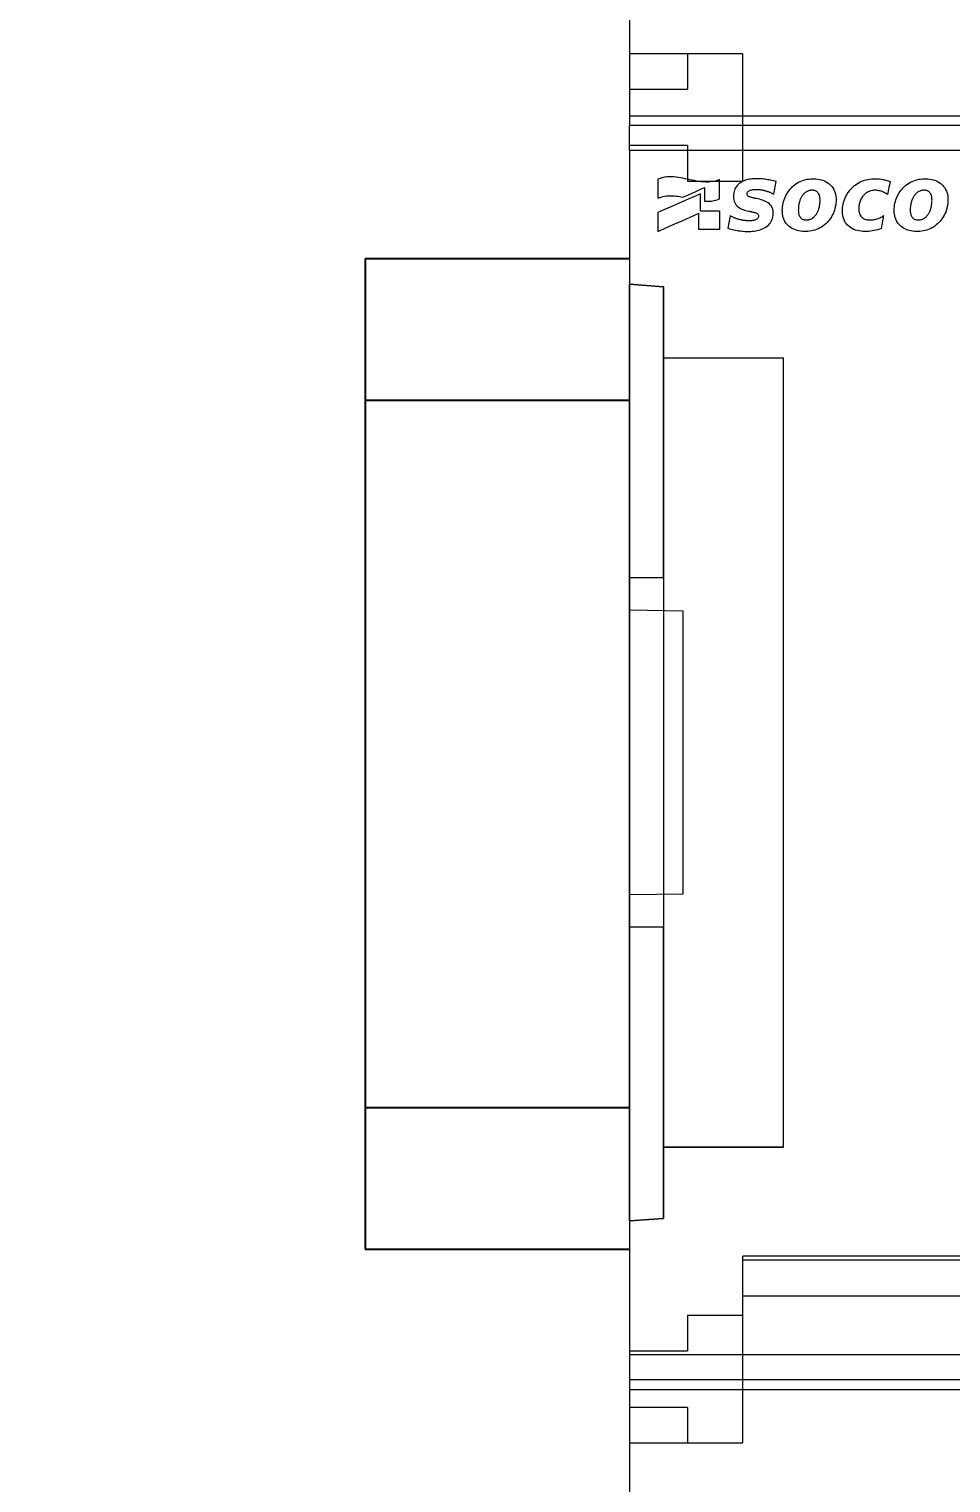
# Model space of a CAD drawing. Header units: millimetres. Extents: x 37984 to 70752, y 14140 to 37584.
# Drawn here: x 39291.3 to 39323.9, y 35683.6 to 35735 of the extents above; entities that cross this region are included whole.
import ezdxf

# ---------------------------------------------------------------- set-up
doc = ezdxf.new("R2010")
doc.units = ezdxf.units.MM
doc.set_wipeout_variables(frame=1)
doc.layers.add('! NO PLOT !', color=7, linetype='Continuous', true_color=0xff75dd, plot=False)
doc.layers.add('000-PI-Oprema', color=30, linetype='Continuous', lineweight=5)
doc.layers.add('004-PI-DIN Šina', color=3, linetype='Continuous')
doc.styles.get("Standard").update_dxf_attribs({"font": 'arial.ttf'})
doc.dimstyles.new('ISO-25', dxfattribs={"dimtxt": 4, "dimasz": 3, "dimexe": 1.25, "dimexo": 0.625, "dimtad": 1, "dimtxsty": 'Standard', "dimcen": 3, "dimadec": 0, "dimazin": 0, "dimtfac": 1, "dimtmove": 0, "dimatfit": 3, "dimfxl": 1, "dimarcsym": 0})

# ---------------------------------------------------------------- blocks, each defined once
blk = doc.blocks.new('*U853')
at = {"layer": '004-PI-DIN Šina'}
blk.add_lwpolyline([(410, -17.5), (410, 17.5), (0, 17.5), (0, -17.5)], close=True, dxfattribs=at)
for points in [[(0, 12.5), (410, 12.5)], [(0, -12.5), (410, -12.5)]]:
    blk.add_lwpolyline(points, dxfattribs=at)
blk = doc.blocks.new('P30_provjeriti')
blk.add_wipeout([(47294.217, 36699.149), (47338.717, 36699.149), (47338.717, 36609.649), (47294.217, 36609.649)]).dxf.layer = '000-PI-Oprema'
at = {"layer": '000-PI-Oprema'}
for p, q in [((47294.217, 36699.149), (47294.217, 36676.901)), ((47294.217, 36679.099), (47294.217, 36679.099)), ((47296.268, 36679.099), (47294.217, 36679.099)), ((47296.268, 36679.099), (47296.268, 36677.849)), ((47296.268, 36679.099), (47296.268, 36679.099)), ((47298.218, 36679.099), (47296.268, 36679.099)), ((47298.218, 36674.599), (47298.218, 36679.099)), ((47298.218, 36679.099), (47298.218, 36679.099)), ((47294.217, 36677.849), (47294.217, 36677.849)), ((47294.217, 36677.849), (47296.268, 36677.849)), ((47296.268, 36677.849), (47296.268, 36677.849)), ((47294.217, 36676.901), (47294.217, 36676.572)), ((47294.217, 36676.901), (47338.717, 36676.901)), ((47294.217, 36675.679), (47294.217, 36676.572)), ((47294.217, 36676.572), (47338.717, 36676.572)), ((47294.217, 36675.849), (47294.217, 36675.849)), ((47296.268, 36675.849), (47294.217, 36675.849)), ((47296.268, 36675.849), (47296.268, 36674.599)), ((47296.268, 36675.849), (47296.268, 36675.849)), ((47294.217, 36675.679), (47294.217, 36654.349)), ((47338.717, 36675.679), (47294.217, 36675.679)), ((47295.372, 36674.715), (47295.294, 36674.691)), ((47295.453, 36674.733), (47295.372, 36674.715)), ((47295.534, 36674.744), (47295.453, 36674.733)), ((47295.616, 36674.75), (47295.534, 36674.744)), ((47295.698, 36674.75), (47295.616, 36674.75)), ((47295.78, 36674.746), (47295.698, 36674.75)), ((47295.862, 36674.738), (47295.78, 36674.746)), ((47295.943, 36674.727), (47295.862, 36674.738)), ((47296.024, 36674.714), (47295.943, 36674.727)), ((47296.105, 36674.699), (47296.024, 36674.714)), ((47296.186, 36674.682), (47296.105, 36674.699)), ((47295.294, 36674.691), (47295.217, 36674.66)), ((47295.217, 36674.66), (47295.217, 36674.565)), ((47295.217, 36674.66), (47295.217, 36674.66)), ((47295.217, 36674.565), (47295.217, 36674.469)), ((47295.217, 36674.469), (47295.217, 36674.374)), ((47295.217, 36674.374), (47295.217, 36674.278)), ((47295.217, 36674.278), (47295.217, 36674.183)), ((47296.266, 36674.665), (47296.186, 36674.682)), ((47296.347, 36674.647), (47296.266, 36674.665)), ((47296.268, 36674.599), (47298.218, 36674.599)), ((47296.268, 36674.599), (47296.268, 36674.599)), ((47296.427, 36674.63), (47296.347, 36674.647)), ((47296.508, 36674.613), (47296.427, 36674.63)), ((47296.431, 36674.174), (47296.54, 36674.223)), ((47296.588, 36674.598), (47296.508, 36674.613)), ((47296.54, 36674.223), (47296.649, 36674.271)), ((47296.67, 36674.585), (47296.588, 36674.598)), ((47296.649, 36674.271), (47296.758, 36674.319)), ((47296.751, 36674.574), (47296.67, 36674.585)), ((47296.833, 36674.566), (47296.751, 36674.574)), ((47296.758, 36674.319), (47296.867, 36674.368)), ((47296.915, 36674.562), (47296.833, 36674.566)), ((47296.867, 36674.368), (47296.867, 36674.299)), ((47296.867, 36674.368), (47296.867, 36674.368)), ((47296.867, 36674.299), (47296.867, 36674.23)), ((47296.867, 36674.23), (47296.867, 36674.161)), ((47296.997, 36674.562), (47296.915, 36674.562)), ((47297.078, 36674.568), (47296.997, 36674.562)), ((47297.16, 36674.58), (47297.078, 36674.568)), ((47297.24, 36674.598), (47297.16, 36674.58)), ((47297.318, 36674.622), (47297.24, 36674.598)), ((47297.394, 36674.653), (47297.318, 36674.622)), ((47297.394, 36674.556), (47297.394, 36674.653)), ((47297.394, 36674.653), (47297.394, 36674.653)), ((47297.394, 36674.458), (47297.394, 36674.556)), ((47297.394, 36674.36), (47297.394, 36674.458)), ((47297.394, 36674.263), (47297.394, 36674.36)), ((47297.394, 36674.165), (47297.394, 36674.263)), ((47297.91, 36674.226), (47297.9, 36674.177)), ((47297.924, 36674.274), (47297.91, 36674.226)), ((47297.942, 36674.32), (47297.924, 36674.274)), ((47297.965, 36674.364), (47297.942, 36674.32)), ((47297.993, 36674.406), (47297.965, 36674.364)), ((47298.024, 36674.445), (47297.993, 36674.406)), ((47298.059, 36674.48), (47298.024, 36674.445)), ((47298.096, 36674.512), (47298.059, 36674.48)), ((47298.137, 36674.541), (47298.096, 36674.512)), ((47298.18, 36674.567), (47298.137, 36674.541)), ((47298.224, 36674.589), (47298.18, 36674.567)), ((47298.218, 36674.599), (47298.218, 36674.599)), ((47298.27, 36674.608), (47298.224, 36674.589)), ((47298.317, 36674.625), (47298.27, 36674.608)), ((47298.365, 36674.639), (47298.317, 36674.625)), ((47298.413, 36674.65), (47298.365, 36674.639)), ((47298.379, 36674.183), (47298.391, 36674.205)), ((47298.391, 36674.205), (47298.406, 36674.224)), ((47298.406, 36674.224), (47298.425, 36674.24)), ((47298.462, 36674.659), (47298.413, 36674.65)), ((47298.425, 36674.24), (47298.446, 36674.253)), ((47298.446, 36674.253), (47298.468, 36674.264)), ((47298.512, 36674.666), (47298.462, 36674.659)), ((47298.468, 36674.264), (47298.491, 36674.273)), ((47298.491, 36674.273), (47298.514, 36674.28)), ((47298.561, 36674.672), (47298.512, 36674.666)), ((47298.514, 36674.28), (47298.538, 36674.286)), ((47298.538, 36674.286), (47298.562, 36674.291)), ((47298.61, 36674.676), (47298.561, 36674.672)), ((47298.562, 36674.291), (47298.586, 36674.295)), ((47298.586, 36674.295), (47298.61, 36674.298)), ((47298.66, 36674.678), (47298.61, 36674.676)), ((47298.61, 36674.298), (47298.635, 36674.3)), ((47298.635, 36674.3), (47298.659, 36674.301)), ((47298.659, 36674.301), (47298.684, 36674.302)), ((47298.71, 36674.679), (47298.66, 36674.678)), ((47298.684, 36674.302), (47298.708, 36674.302)), ((47298.708, 36674.302), (47298.733, 36674.301)), ((47298.759, 36674.679), (47298.71, 36674.679)), ((47298.733, 36674.301), (47298.757, 36674.3)), ((47298.757, 36674.3), (47298.781, 36674.299)), ((47298.809, 36674.678), (47298.759, 36674.679)), ((47298.781, 36674.299), (47298.805, 36674.297)), ((47298.805, 36674.297), (47298.829, 36674.294)), ((47298.859, 36674.675), (47298.809, 36674.678)), ((47298.829, 36674.294), (47298.853, 36674.291)), ((47298.853, 36674.291), (47298.877, 36674.287)), ((47298.908, 36674.671), (47298.859, 36674.675)), ((47298.877, 36674.287), (47298.901, 36674.283)), ((47298.901, 36674.283), (47298.925, 36674.278)), ((47298.958, 36674.666), (47298.908, 36674.671)), ((47298.925, 36674.278), (47298.949, 36674.273)), ((47298.949, 36674.273), (47298.973, 36674.268)), ((47299.007, 36674.66), (47298.958, 36674.666)), ((47298.973, 36674.268), (47298.996, 36674.262)), ((47298.996, 36674.262), (47299.02, 36674.255)), ((47299.056, 36674.654), (47299.007, 36674.66)), ((47299.02, 36674.255), (47299.043, 36674.249)), ((47299.043, 36674.249), (47299.067, 36674.241)), ((47299.105, 36674.646), (47299.056, 36674.654)), ((47299.056, 36674.654), (47299.056, 36674.654)), ((47299.067, 36674.241), (47299.09, 36674.234)), ((47299.09, 36674.234), (47299.113, 36674.226)), ((47299.154, 36674.638), (47299.105, 36674.646)), ((47299.113, 36674.226), (47299.136, 36674.218)), ((47299.136, 36674.218), (47299.158, 36674.209)), ((47299.203, 36674.628), (47299.154, 36674.638)), ((47299.158, 36674.209), (47299.181, 36674.201)), ((47299.181, 36674.201), (47299.204, 36674.191)), ((47299.251, 36674.618), (47299.203, 36674.628)), ((47299.204, 36674.191), (47299.226, 36674.182)), ((47299.299, 36674.606), (47299.251, 36674.618)), ((47299.347, 36674.594), (47299.299, 36674.606)), ((47299.315, 36674.14), (47299.326, 36674.203)), ((47299.326, 36674.203), (47299.338, 36674.266)), ((47299.338, 36674.266), (47299.349, 36674.329)), ((47299.395, 36674.581), (47299.347, 36674.594)), ((47299.349, 36674.329), (47299.361, 36674.392)), ((47299.361, 36674.392), (47299.372, 36674.455)), ((47299.372, 36674.455), (47299.383, 36674.518)), ((47299.383, 36674.518), (47299.395, 36674.581)), ((47299.395, 36674.581), (47299.395, 36674.581)), ((47299.783, 36674.162), (47299.817, 36674.215)), ((47299.817, 36674.215), (47299.854, 36674.267)), ((47299.854, 36674.267), (47299.894, 36674.316)), ((47299.894, 36674.316), (47299.936, 36674.363)), ((47299.936, 36674.363), (47299.981, 36674.407)), ((47299.981, 36674.407), (47300.029, 36674.449)), ((47300.029, 36674.449), (47300.079, 36674.488)), ((47300.079, 36674.488), (47300.131, 36674.523)), ((47300.131, 36674.523), (47300.186, 36674.555)), ((47300.186, 36674.555), (47300.244, 36674.583)), ((47300.244, 36674.583), (47300.303, 36674.608)), ((47300.244, 36674.583), (47300.244, 36674.583)), ((47300.303, 36674.608), (47300.363, 36674.628)), ((47300.363, 36674.628), (47300.424, 36674.645)), ((47300.421, 36674.188), (47300.4, 36674.17)), ((47300.443, 36674.205), (47300.421, 36674.188)), ((47300.424, 36674.645), (47300.486, 36674.659)), ((47300.466, 36674.22), (47300.443, 36674.205)), ((47300.49, 36674.234), (47300.466, 36674.22)), ((47300.486, 36674.659), (47300.549, 36674.669)), ((47300.516, 36674.245), (47300.49, 36674.234)), ((47300.542, 36674.255), (47300.516, 36674.245)), ((47300.568, 36674.262), (47300.542, 36674.255)), ((47300.549, 36674.669), (47300.612, 36674.675)), ((47300.596, 36674.268), (47300.568, 36674.262)), ((47300.623, 36674.272), (47300.596, 36674.268)), ((47300.612, 36674.675), (47300.676, 36674.678)), ((47300.651, 36674.273), (47300.623, 36674.272)), ((47300.679, 36674.273), (47300.651, 36674.273)), ((47300.676, 36674.678), (47300.74, 36674.678)), ((47300.707, 36674.271), (47300.679, 36674.273)), ((47300.734, 36674.267), (47300.707, 36674.271)), ((47300.761, 36674.261), (47300.734, 36674.267)), ((47300.74, 36674.678), (47300.804, 36674.675)), ((47300.787, 36674.251), (47300.761, 36674.261)), ((47300.812, 36674.239), (47300.787, 36674.251)), ((47300.804, 36674.675), (47300.867, 36674.668)), ((47300.836, 36674.224), (47300.812, 36674.239)), ((47300.857, 36674.206), (47300.836, 36674.224)), ((47300.876, 36674.186), (47300.857, 36674.206)), ((47300.867, 36674.668), (47300.93, 36674.658)), ((47300.893, 36674.164), (47300.876, 36674.186)), ((47300.876, 36674.186), (47300.876, 36674.186)), ((47300.93, 36674.658), (47300.992, 36674.644)), ((47300.992, 36674.644), (47301.053, 36674.625)), ((47301.053, 36674.625), (47301.112, 36674.601)), ((47301.112, 36674.601), (47301.169, 36674.572)), ((47301.169, 36674.572), (47301.223, 36674.539)), ((47301.223, 36674.539), (47301.273, 36674.5)), ((47301.273, 36674.5), (47301.32, 36674.457)), ((47301.32, 36674.457), (47301.362, 36674.41)), ((47301.362, 36674.41), (47301.4, 36674.358)), ((47301.4, 36674.358), (47301.432, 36674.303)), ((47301.432, 36674.303), (47301.459, 36674.246)), ((47301.459, 36674.246), (47301.48, 36674.186)), ((47301.48, 36674.186), (47301.496, 36674.125)), ((47301.912, 36674.143), (47301.948, 36674.199)), ((47301.948, 36674.199), (47301.987, 36674.252)), ((47301.987, 36674.252), (47302.028, 36674.303)), ((47302.028, 36674.303), (47302.072, 36674.351)), ((47302.072, 36674.351), (47302.12, 36674.397)), ((47302.12, 36674.397), (47302.17, 36674.44)), ((47302.17, 36674.44), (47302.222, 36674.48)), ((47302.222, 36674.48), (47302.277, 36674.516)), ((47302.277, 36674.516), (47302.334, 36674.549)), ((47302.334, 36674.549), (47302.393, 36674.578)), ((47302.393, 36674.578), (47302.454, 36674.603)), ((47302.454, 36674.603), (47302.517, 36674.624)), ((47302.517, 36674.624), (47302.581, 36674.641)), ((47302.581, 36674.641), (47302.645, 36674.655)), ((47302.615, 36674.196), (47302.584, 36674.176)), ((47302.647, 36674.214), (47302.615, 36674.196)), ((47302.645, 36674.655), (47302.71, 36674.666)), ((47302.68, 36674.229), (47302.647, 36674.214)), ((47302.714, 36674.242), (47302.68, 36674.229)), ((47302.71, 36674.666), (47302.776, 36674.673)), ((47302.749, 36674.252), (47302.714, 36674.242)), ((47302.785, 36674.261), (47302.749, 36674.252)), ((47302.776, 36674.673), (47302.842, 36674.677)), ((47302.822, 36674.267), (47302.785, 36674.261)), ((47302.858, 36674.271), (47302.822, 36674.267)), ((47302.842, 36674.677), (47302.908, 36674.679)), ((47302.895, 36674.273), (47302.858, 36674.271)), ((47302.931, 36674.273), (47302.895, 36674.273)), ((47302.908, 36674.679), (47302.974, 36674.677)), ((47302.968, 36674.27), (47302.931, 36674.273)), ((47303.004, 36674.265), (47302.968, 36674.27)), ((47302.974, 36674.677), (47303.04, 36674.673)), ((47303.04, 36674.258), (47303.004, 36674.265)), ((47303.04, 36674.673), (47303.105, 36674.665)), ((47303.076, 36674.249), (47303.04, 36674.258)), ((47303.111, 36674.238), (47303.076, 36674.249)), ((47303.105, 36674.665), (47303.17, 36674.654)), ((47303.145, 36674.225), (47303.111, 36674.238)), ((47303.178, 36674.21), (47303.145, 36674.225)), ((47303.17, 36674.654), (47303.207, 36674.646)), ((47303.17, 36674.654), (47303.17, 36674.654)), ((47303.211, 36674.194), (47303.178, 36674.21)), ((47303.207, 36674.646), (47303.244, 36674.638)), ((47303.244, 36674.177), (47303.211, 36674.194)), ((47303.244, 36674.638), (47303.28, 36674.628)), ((47303.28, 36674.628), (47303.316, 36674.617)), ((47303.316, 36674.617), (47303.352, 36674.606)), ((47303.349, 36674.184), (47303.336, 36674.118)), ((47303.361, 36674.25), (47303.349, 36674.184)), ((47303.352, 36674.606), (47303.387, 36674.593)), ((47303.373, 36674.316), (47303.361, 36674.25)), ((47303.385, 36674.382), (47303.373, 36674.316)), ((47303.398, 36674.448), (47303.385, 36674.382)), ((47303.387, 36674.593), (47303.422, 36674.58)), ((47303.41, 36674.514), (47303.398, 36674.448)), ((47303.422, 36674.58), (47303.41, 36674.514)), ((47303.422, 36674.58), (47303.422, 36674.58)), ((47303.738, 36674.162), (47303.772, 36674.215)), ((47303.772, 36674.215), (47303.809, 36674.267)), ((47303.809, 36674.267), (47303.848, 36674.316)), ((47303.848, 36674.316), (47303.891, 36674.363)), ((47303.891, 36674.363), (47303.936, 36674.407)), ((47303.936, 36674.407), (47303.983, 36674.449)), ((47303.983, 36674.449), (47304.034, 36674.488)), ((47304.034, 36674.488), (47304.086, 36674.523)), ((47304.086, 36674.523), (47304.141, 36674.555)), ((47304.141, 36674.555), (47304.199, 36674.583)), ((47304.199, 36674.583), (47304.257, 36674.608)), ((47304.199, 36674.583), (47304.199, 36674.583)), ((47304.257, 36674.608), (47304.317, 36674.628)), ((47304.317, 36674.628), (47304.379, 36674.645)), ((47304.375, 36674.188), (47304.354, 36674.17)), ((47304.397, 36674.205), (47304.375, 36674.188)), ((47304.379, 36674.645), (47304.441, 36674.659)), ((47304.421, 36674.22), (47304.397, 36674.205)), ((47304.445, 36674.234), (47304.421, 36674.22)), ((47304.441, 36674.659), (47304.504, 36674.669)), ((47304.47, 36674.245), (47304.445, 36674.234)), ((47304.496, 36674.255), (47304.47, 36674.245)), ((47304.523, 36674.262), (47304.496, 36674.255)), ((47304.504, 36674.669), (47304.567, 36674.675)), ((47304.55, 36674.268), (47304.523, 36674.262)), ((47304.578, 36674.272), (47304.55, 36674.268)), ((47304.567, 36674.675), (47304.631, 36674.678)), ((47304.605, 36674.273), (47304.578, 36674.272)), ((47304.633, 36674.273), (47304.605, 36674.273)), ((47304.631, 36674.678), (47304.695, 36674.678)), ((47304.661, 36674.271), (47304.633, 36674.273)), ((47304.689, 36674.267), (47304.661, 36674.271)), ((47304.716, 36674.261), (47304.689, 36674.267)), ((47304.695, 36674.678), (47304.758, 36674.675)), ((47304.742, 36674.251), (47304.716, 36674.261)), ((47304.767, 36674.239), (47304.742, 36674.251)), ((47304.758, 36674.675), (47304.822, 36674.668)), ((47304.79, 36674.224), (47304.767, 36674.239)), ((47304.812, 36674.206), (47304.79, 36674.224)), ((47304.831, 36674.186), (47304.812, 36674.206)), ((47304.822, 36674.668), (47304.884, 36674.658)), ((47304.831, 36674.186), (47304.831, 36674.186)), ((47304.847, 36674.164), (47304.831, 36674.186)), ((47304.884, 36674.658), (47304.946, 36674.644)), ((47304.946, 36674.644), (47305.008, 36674.625)), ((47305.008, 36674.625), (47305.067, 36674.601)), ((47305.067, 36674.601), (47305.124, 36674.572)), ((47305.124, 36674.572), (47305.177, 36674.539)), ((47305.177, 36674.539), (47305.228, 36674.5)), ((47305.228, 36674.5), (47305.275, 36674.457)), ((47305.275, 36674.457), (47305.317, 36674.41)), ((47305.317, 36674.41), (47305.354, 36674.358)), ((47305.354, 36674.358), (47305.387, 36674.303)), ((47305.387, 36674.303), (47305.413, 36674.246)), ((47305.413, 36674.246), (47305.435, 36674.186)), ((47305.435, 36674.186), (47305.45, 36674.125)), ((47295.217, 36674.183), (47295.217, 36674.087)), ((47295.217, 36674.087), (47295.217, 36673.992)), ((47295.217, 36673.992), (47295.273, 36674.014)), ((47295.217, 36673.992), (47295.217, 36673.992)), ((47295.273, 36674.014), (47295.33, 36674.033)), ((47295.33, 36674.033), (47295.389, 36674.049)), ((47295.389, 36674.049), (47295.448, 36674.061)), ((47295.648, 36673.674), (47295.433, 36673.578)), ((47295.448, 36674.061), (47295.507, 36674.07)), ((47295.507, 36674.07), (47295.566, 36674.076)), ((47295.566, 36674.076), (47295.626, 36674.079)), ((47295.626, 36674.079), (47295.686, 36674.08)), ((47295.863, 36673.769), (47295.648, 36673.674)), ((47295.686, 36674.08), (47295.747, 36674.078)), ((47295.747, 36674.078), (47295.807, 36674.074)), ((47295.807, 36674.074), (47295.866, 36674.068)), ((47296.079, 36673.865), (47295.863, 36673.769)), ((47295.866, 36674.068), (47295.926, 36674.06)), ((47295.926, 36674.06), (47295.985, 36674.051)), ((47295.985, 36674.051), (47296.045, 36674.041)), ((47296.045, 36674.041), (47296.104, 36674.029)), ((47296.294, 36673.961), (47296.079, 36673.865)), ((47296.104, 36674.029), (47296.213, 36674.077)), ((47296.104, 36674.029), (47296.104, 36674.029)), ((47296.213, 36674.077), (47296.322, 36674.126)), ((47296.509, 36674.056), (47296.294, 36673.961)), ((47296.322, 36674.126), (47296.431, 36674.174)), ((47296.725, 36674.152), (47296.509, 36674.056)), ((47296.725, 36674.065), (47296.725, 36674.152)), ((47296.725, 36674.152), (47296.725, 36674.152)), ((47296.725, 36673.979), (47296.725, 36674.065)), ((47296.725, 36673.892), (47296.725, 36673.979)), ((47296.725, 36673.806), (47296.725, 36673.892)), ((47296.725, 36673.719), (47296.725, 36673.806)), ((47296.725, 36673.632), (47296.725, 36673.719)), ((47296.867, 36674.161), (47296.867, 36674.091)), ((47296.867, 36674.091), (47296.867, 36674.022)), ((47296.867, 36674.022), (47296.867, 36673.953)), ((47296.867, 36673.953), (47296.867, 36673.884)), ((47296.867, 36673.884), (47296.916, 36673.882)), ((47296.867, 36673.884), (47296.867, 36673.884)), ((47296.916, 36673.882), (47296.965, 36673.882)), ((47296.965, 36673.882), (47297.014, 36673.884)), ((47297.014, 36673.884), (47297.063, 36673.887)), ((47297.063, 36673.887), (47297.112, 36673.893)), ((47297.112, 36673.893), (47297.16, 36673.9)), ((47297.16, 36673.9), (47297.208, 36673.91)), ((47297.208, 36673.91), (47297.256, 36673.921)), ((47297.256, 36673.921), (47297.303, 36673.935)), ((47297.303, 36673.935), (47297.349, 36673.952)), ((47297.349, 36673.952), (47297.394, 36673.97)), ((47297.394, 36674.068), (47297.394, 36674.165)), ((47297.394, 36673.97), (47297.394, 36674.068)), ((47297.394, 36673.97), (47297.394, 36673.97)), ((47297.893, 36674.128), (47297.89, 36674.079)), ((47297.89, 36674.079), (47297.891, 36674.029)), ((47297.891, 36674.029), (47297.896, 36673.979)), ((47297.9, 36674.177), (47297.893, 36674.128)), ((47297.896, 36673.979), (47297.904, 36673.93)), ((47297.904, 36673.93), (47297.917, 36673.882)), ((47297.917, 36673.882), (47297.935, 36673.835)), ((47297.935, 36673.835), (47297.958, 36673.791)), ((47297.958, 36673.791), (47297.987, 36673.751)), ((47297.987, 36673.751), (47298.021, 36673.714)), ((47298.021, 36673.714), (47298.059, 36673.682)), ((47298.059, 36673.682), (47298.1, 36673.654)), ((47298.369, 36674.136), (47298.372, 36674.16)), ((47298.372, 36674.111), (47298.369, 36674.136)), ((47298.372, 36674.16), (47298.379, 36674.183)), ((47298.383, 36674.089), (47298.372, 36674.111)), ((47298.399, 36674.071), (47298.383, 36674.089)), ((47298.42, 36674.057), (47298.399, 36674.071)), ((47298.442, 36674.046), (47298.42, 36674.057)), ((47298.465, 36674.037), (47298.442, 36674.046)), ((47298.488, 36674.029), (47298.465, 36674.037)), ((47298.511, 36674.022), (47298.488, 36674.029)), ((47298.535, 36674.015), (47298.511, 36674.022)), ((47298.559, 36674.009), (47298.535, 36674.015)), ((47298.583, 36674.003), (47298.559, 36674.009)), ((47298.607, 36673.998), (47298.583, 36674.003)), ((47298.621, 36673.995), (47298.607, 36673.998)), ((47298.607, 36673.998), (47298.607, 36673.998)), ((47298.635, 36673.993), (47298.621, 36673.995)), ((47298.649, 36673.99), (47298.635, 36673.993)), ((47298.663, 36673.987), (47298.649, 36673.99)), ((47298.677, 36673.985), (47298.663, 36673.987)), ((47298.691, 36673.982), (47298.677, 36673.985)), ((47298.705, 36673.979), (47298.691, 36673.982)), ((47298.76, 36673.966), (47298.705, 36673.979)), ((47298.705, 36673.979), (47298.705, 36673.979)), ((47298.814, 36673.953), (47298.76, 36673.966)), ((47298.867, 36673.937), (47298.814, 36673.953)), ((47298.92, 36673.92), (47298.867, 36673.937)), ((47298.972, 36673.9), (47298.92, 36673.92)), ((47299.023, 36673.878), (47298.972, 36673.9)), ((47299.073, 36673.854), (47299.023, 36673.878)), ((47299.12, 36673.825), (47299.073, 36673.854)), ((47299.165, 36673.791), (47299.12, 36673.825)), ((47299.203, 36673.751), (47299.165, 36673.791)), ((47299.236, 36673.706), (47299.203, 36673.751)), ((47299.226, 36674.182), (47299.249, 36674.172)), ((47299.261, 36673.657), (47299.236, 36673.706)), ((47299.249, 36674.172), (47299.271, 36674.162)), ((47299.271, 36674.162), (47299.293, 36674.151)), ((47299.293, 36674.151), (47299.315, 36674.14)), ((47299.315, 36674.14), (47299.315, 36674.14)), ((47299.617, 36673.623), (47299.622, 36673.686)), ((47299.622, 36673.686), (47299.631, 36673.749)), ((47299.631, 36673.749), (47299.643, 36673.811)), ((47299.643, 36673.811), (47299.658, 36673.872)), ((47299.658, 36673.872), (47299.677, 36673.932)), ((47299.677, 36673.932), (47299.699, 36673.992)), ((47299.699, 36673.992), (47299.724, 36674.05)), ((47299.724, 36674.05), (47299.752, 36674.107)), ((47299.752, 36674.107), (47299.783, 36674.162)), ((47300.186, 36673.676), (47300.184, 36673.648)), ((47300.189, 36673.703), (47300.186, 36673.676)), ((47300.192, 36673.731), (47300.189, 36673.703)), ((47300.196, 36673.758), (47300.192, 36673.731)), ((47300.201, 36673.785), (47300.196, 36673.758)), ((47300.207, 36673.812), (47300.201, 36673.785)), ((47300.213, 36673.839), (47300.207, 36673.812)), ((47300.221, 36673.865), (47300.213, 36673.839)), ((47300.229, 36673.891), (47300.221, 36673.865)), ((47300.238, 36673.917), (47300.229, 36673.891)), ((47300.248, 36673.943), (47300.238, 36673.917)), ((47300.258, 36673.968), (47300.248, 36673.943)), ((47300.27, 36673.993), (47300.258, 36673.968)), ((47300.283, 36674.018), (47300.27, 36673.993)), ((47300.296, 36674.041), (47300.283, 36674.018)), ((47300.311, 36674.065), (47300.296, 36674.041)), ((47300.327, 36674.088), (47300.311, 36674.065)), ((47300.343, 36674.11), (47300.327, 36674.088)), ((47300.361, 36674.131), (47300.343, 36674.11)), ((47300.38, 36674.151), (47300.361, 36674.131)), ((47300.4, 36674.17), (47300.38, 36674.151)), ((47300.907, 36674.141), (47300.893, 36674.164)), ((47300.918, 36674.116), (47300.907, 36674.141)), ((47300.917, 36673.657), (47300.924, 36673.683)), ((47300.928, 36674.09), (47300.918, 36674.116)), ((47300.924, 36673.683), (47300.929, 36673.71)), ((47300.935, 36674.064), (47300.928, 36674.09)), ((47300.929, 36673.71), (47300.934, 36673.737)), ((47300.934, 36673.737), (47300.939, 36673.764)), ((47300.941, 36674.037), (47300.935, 36674.064)), ((47300.939, 36673.764), (47300.942, 36673.791)), ((47300.945, 36674.01), (47300.941, 36674.037)), ((47300.942, 36673.791), (47300.945, 36673.818)), ((47300.948, 36673.983), (47300.945, 36674.01)), ((47300.945, 36673.818), (47300.948, 36673.846)), ((47300.949, 36673.955), (47300.948, 36673.983)), ((47300.948, 36673.846), (47300.949, 36673.873)), ((47300.95, 36673.928), (47300.949, 36673.955)), ((47300.949, 36673.873), (47300.95, 36673.9)), ((47300.95, 36673.9), (47300.95, 36673.928)), ((47301.489, 36673.684), (47301.474, 36673.623)), ((47301.501, 36673.746), (47301.489, 36673.684)), ((47301.496, 36674.125), (47301.507, 36674.062)), ((47301.509, 36673.809), (47301.501, 36673.746)), ((47301.507, 36674.062), (47301.513, 36673.999)), ((47301.514, 36673.872), (47301.509, 36673.809)), ((47301.513, 36673.999), (47301.515, 36673.936)), ((47301.515, 36673.936), (47301.514, 36673.872)), ((47301.747, 36673.649), (47301.755, 36673.714)), ((47301.755, 36673.714), (47301.767, 36673.779)), ((47301.767, 36673.779), (47301.782, 36673.843)), ((47301.782, 36673.843), (47301.801, 36673.906)), ((47301.801, 36673.906), (47301.824, 36673.967)), ((47301.824, 36673.967), (47301.85, 36674.027)), ((47301.85, 36674.027), (47301.879, 36674.086)), ((47301.879, 36674.086), (47301.912, 36674.143)), ((47302.318, 36673.676), (47302.316, 36673.639)), ((47302.321, 36673.712), (47302.318, 36673.676)), ((47302.326, 36673.748), (47302.321, 36673.712)), ((47302.333, 36673.784), (47302.326, 36673.748)), ((47302.341, 36673.82), (47302.333, 36673.784)), ((47302.351, 36673.855), (47302.341, 36673.82)), ((47302.363, 36673.89), (47302.351, 36673.855)), ((47302.377, 36673.924), (47302.363, 36673.89)), ((47302.393, 36673.957), (47302.377, 36673.924)), ((47302.411, 36673.989), (47302.393, 36673.957)), ((47302.43, 36674.02), (47302.411, 36673.989)), ((47302.452, 36674.05), (47302.43, 36674.02)), ((47302.475, 36674.078), (47302.452, 36674.05)), ((47302.5, 36674.105), (47302.475, 36674.078)), ((47302.526, 36674.13), (47302.5, 36674.105)), ((47302.554, 36674.154), (47302.526, 36674.13)), ((47302.584, 36674.176), (47302.554, 36674.154)), ((47303.275, 36674.158), (47303.244, 36674.177)), ((47303.306, 36674.139), (47303.275, 36674.158)), ((47303.336, 36674.118), (47303.306, 36674.139)), ((47303.336, 36674.118), (47303.336, 36674.118)), ((47303.572, 36673.623), (47303.577, 36673.686)), ((47303.577, 36673.686), (47303.585, 36673.749)), ((47303.585, 36673.749), (47303.597, 36673.811)), ((47303.597, 36673.811), (47303.613, 36673.872)), ((47303.613, 36673.872), (47303.631, 36673.932)), ((47303.631, 36673.932), (47303.653, 36673.992)), ((47303.653, 36673.992), (47303.678, 36674.05)), ((47303.678, 36674.05), (47303.707, 36674.107)), ((47303.707, 36674.107), (47303.738, 36674.162)), ((47304.141, 36673.676), (47304.139, 36673.648)), ((47304.143, 36673.703), (47304.141, 36673.676)), ((47304.147, 36673.731), (47304.143, 36673.703)), ((47304.151, 36673.758), (47304.147, 36673.731)), ((47304.156, 36673.785), (47304.151, 36673.758)), ((47304.161, 36673.812), (47304.156, 36673.785)), ((47304.168, 36673.839), (47304.161, 36673.812)), ((47304.175, 36673.865), (47304.168, 36673.839)), ((47304.183, 36673.891), (47304.175, 36673.865)), ((47304.192, 36673.917), (47304.183, 36673.891)), ((47304.202, 36673.943), (47304.192, 36673.917)), ((47304.213, 36673.968), (47304.202, 36673.943)), ((47304.225, 36673.993), (47304.213, 36673.968)), ((47304.237, 36674.018), (47304.225, 36673.993)), ((47304.251, 36674.041), (47304.237, 36674.018)), ((47304.266, 36674.065), (47304.251, 36674.041)), ((47304.281, 36674.088), (47304.266, 36674.065)), ((47304.298, 36674.11), (47304.281, 36674.088)), ((47304.316, 36674.131), (47304.298, 36674.11)), ((47304.334, 36674.151), (47304.316, 36674.131)), ((47304.354, 36674.17), (47304.334, 36674.151)), ((47304.861, 36674.141), (47304.847, 36674.164)), ((47304.873, 36674.116), (47304.861, 36674.141)), ((47304.872, 36673.657), (47304.878, 36673.683)), ((47304.883, 36674.09), (47304.873, 36674.116)), ((47304.878, 36673.683), (47304.884, 36673.71)), ((47304.89, 36674.064), (47304.883, 36674.09)), ((47304.884, 36673.71), (47304.889, 36673.737)), ((47304.889, 36673.737), (47304.893, 36673.764)), ((47304.896, 36674.037), (47304.89, 36674.064)), ((47304.893, 36673.764), (47304.897, 36673.791)), ((47304.9, 36674.01), (47304.896, 36674.037)), ((47304.897, 36673.791), (47304.9, 36673.818)), ((47304.902, 36673.983), (47304.9, 36674.01)), ((47304.9, 36673.818), (47304.902, 36673.846)), ((47304.904, 36673.955), (47304.902, 36673.983)), ((47304.902, 36673.846), (47304.904, 36673.873)), ((47304.905, 36673.928), (47304.904, 36673.955)), ((47304.904, 36673.9), (47304.905, 36673.928)), ((47304.904, 36673.873), (47304.904, 36673.9)), ((47305.444, 36673.684), (47305.428, 36673.623)), ((47305.455, 36673.746), (47305.444, 36673.684)), ((47305.45, 36674.125), (47305.461, 36674.062)), ((47305.464, 36673.809), (47305.455, 36673.746)), ((47305.461, 36674.062), (47305.468, 36673.999)), ((47305.469, 36673.872), (47305.464, 36673.809)), ((47305.468, 36673.999), (47305.47, 36673.936)), ((47305.47, 36673.936), (47305.469, 36673.872)), ((47295.433, 36673.578), (47295.217, 36673.482)), ((47295.217, 36673.482), (47295.217, 36673.387)), ((47295.217, 36673.482), (47295.217, 36673.482)), ((47295.217, 36673.387), (47295.217, 36673.292)), ((47295.217, 36673.292), (47295.217, 36673.197)), ((47295.217, 36673.197), (47295.217, 36673.102)), ((47295.84, 36673.094), (47296.048, 36673.186)), ((47296.048, 36673.186), (47296.255, 36673.278)), ((47296.255, 36673.278), (47296.463, 36673.371)), ((47296.463, 36673.371), (47296.671, 36673.463)), ((47296.671, 36673.38), (47296.671, 36673.463)), ((47296.671, 36673.463), (47296.671, 36673.463)), ((47296.671, 36673.298), (47296.671, 36673.38)), ((47296.671, 36673.215), (47296.671, 36673.298)), ((47296.671, 36673.133), (47296.671, 36673.215)), ((47296.725, 36673.546), (47296.725, 36673.632)), ((47296.725, 36673.546), (47297.394, 36673.546)), ((47296.725, 36673.546), (47296.725, 36673.546)), ((47297.394, 36673.546), (47297.394, 36673.451)), ((47297.394, 36673.546), (47297.394, 36673.546)), ((47297.394, 36673.451), (47297.394, 36673.357)), ((47297.394, 36673.357), (47297.394, 36673.263)), ((47297.394, 36673.263), (47297.394, 36673.169)), ((47297.394, 36673.169), (47297.394, 36673.074)), ((47297.741, 36673.185), (47297.73, 36673.121)), ((47297.753, 36673.248), (47297.741, 36673.185)), ((47297.765, 36673.312), (47297.753, 36673.248)), ((47297.776, 36673.375), (47297.765, 36673.312)), ((47297.798, 36673.362), (47297.776, 36673.375)), ((47297.776, 36673.375), (47297.776, 36673.375)), ((47297.821, 36673.349), (47297.798, 36673.362)), ((47297.844, 36673.336), (47297.821, 36673.349)), ((47297.867, 36673.325), (47297.844, 36673.336)), ((47297.89, 36673.313), (47297.867, 36673.325)), ((47297.913, 36673.302), (47297.89, 36673.313)), ((47297.937, 36673.292), (47297.913, 36673.302)), ((47297.961, 36673.282), (47297.937, 36673.292)), ((47297.985, 36673.273), (47297.961, 36673.282)), ((47298.009, 36673.264), (47297.985, 36673.273)), ((47298.033, 36673.256), (47298.009, 36673.264)), ((47298.058, 36673.248), (47298.033, 36673.256)), ((47298.082, 36673.241), (47298.058, 36673.248)), ((47298.107, 36673.234), (47298.082, 36673.241)), ((47298.1, 36673.654), (47298.144, 36673.629)), ((47298.132, 36673.228), (47298.107, 36673.234)), ((47298.158, 36673.222), (47298.132, 36673.228)), ((47298.144, 36673.629), (47298.189, 36673.608)), ((47298.183, 36673.217), (47298.158, 36673.222)), ((47298.208, 36673.212), (47298.183, 36673.217)), ((47298.189, 36673.608), (47298.235, 36673.589)), ((47298.233, 36673.208), (47298.208, 36673.212)), ((47298.259, 36673.204), (47298.233, 36673.208)), ((47298.235, 36673.589), (47298.283, 36673.573)), ((47298.284, 36673.201), (47298.259, 36673.204)), ((47298.283, 36673.573), (47298.331, 36673.558)), ((47298.31, 36673.199), (47298.284, 36673.201)), ((47298.336, 36673.197), (47298.31, 36673.199)), ((47298.331, 36673.558), (47298.379, 36673.545)), ((47298.361, 36673.195), (47298.336, 36673.197)), ((47298.387, 36673.194), (47298.361, 36673.195)), ((47298.379, 36673.545), (47298.428, 36673.534)), ((47298.413, 36673.193), (47298.387, 36673.194)), ((47298.439, 36673.192), (47298.413, 36673.193)), ((47298.428, 36673.534), (47298.442, 36673.531)), ((47298.428, 36673.534), (47298.428, 36673.534)), ((47298.465, 36673.193), (47298.439, 36673.192)), ((47298.442, 36673.531), (47298.456, 36673.528)), ((47298.456, 36673.528), (47298.47, 36673.526)), ((47298.491, 36673.194), (47298.465, 36673.193)), ((47298.47, 36673.526), (47298.484, 36673.523)), ((47298.484, 36673.523), (47298.498, 36673.52)), ((47298.517, 36673.196), (47298.491, 36673.194)), ((47298.498, 36673.52), (47298.512, 36673.518)), ((47298.512, 36673.518), (47298.526, 36673.515)), ((47298.543, 36673.198), (47298.517, 36673.196)), ((47298.526, 36673.515), (47298.552, 36673.509)), ((47298.526, 36673.515), (47298.526, 36673.515)), ((47298.568, 36673.202), (47298.543, 36673.198)), ((47298.552, 36673.509), (47298.577, 36673.503)), ((47298.594, 36673.206), (47298.568, 36673.202)), ((47298.577, 36673.503), (47298.603, 36673.496)), ((47298.619, 36673.212), (47298.594, 36673.206)), ((47298.603, 36673.496), (47298.628, 36673.489)), ((47298.644, 36673.219), (47298.619, 36673.212)), ((47298.628, 36673.489), (47298.653, 36673.481)), ((47298.669, 36673.228), (47298.644, 36673.219)), ((47298.653, 36673.481), (47298.677, 36673.473)), ((47298.692, 36673.239), (47298.669, 36673.228)), ((47298.677, 36673.473), (47298.702, 36673.462)), ((47298.715, 36673.252), (47298.692, 36673.239)), ((47298.702, 36673.462), (47298.725, 36673.45)), ((47298.735, 36673.269), (47298.715, 36673.252)), ((47298.725, 36673.45), (47298.745, 36673.433)), ((47298.752, 36673.288), (47298.735, 36673.269)), ((47298.745, 36673.433), (47298.761, 36673.413)), ((47298.764, 36673.311), (47298.752, 36673.288)), ((47298.761, 36673.413), (47298.77, 36673.388)), ((47298.771, 36673.336), (47298.764, 36673.311)), ((47298.77, 36673.388), (47298.773, 36673.362)), ((47298.773, 36673.362), (47298.771, 36673.336)), ((47299.196, 36673.125), (47299.225, 36673.172)), ((47299.225, 36673.172), (47299.249, 36673.223)), ((47299.249, 36673.223), (47299.268, 36673.275)), ((47299.279, 36673.604), (47299.261, 36673.657)), ((47299.268, 36673.275), (47299.281, 36673.328)), ((47299.29, 36673.549), (47299.279, 36673.604)), ((47299.281, 36673.328), (47299.29, 36673.383)), ((47299.295, 36673.494), (47299.29, 36673.549)), ((47299.29, 36673.383), (47299.295, 36673.439)), ((47299.295, 36673.439), (47299.295, 36673.494)), ((47299.616, 36673.56), (47299.617, 36673.623)), ((47299.618, 36673.496), (47299.616, 36673.56)), ((47299.624, 36673.433), (47299.618, 36673.496)), ((47299.635, 36673.37), (47299.624, 36673.433)), ((47299.651, 36673.309), (47299.635, 36673.37)), ((47299.672, 36673.249), (47299.651, 36673.309)), ((47299.698, 36673.191), (47299.672, 36673.249)), ((47299.731, 36673.136), (47299.698, 36673.191)), ((47300.182, 36673.593), (47300.181, 36673.566)), ((47300.181, 36673.566), (47300.182, 36673.538)), ((47300.181, 36673.566), (47300.181, 36673.566)), ((47300.183, 36673.621), (47300.182, 36673.593)), ((47300.182, 36673.538), (47300.184, 36673.511)), ((47300.184, 36673.648), (47300.183, 36673.621)), ((47300.184, 36673.511), (47300.186, 36673.483)), ((47300.186, 36673.483), (47300.191, 36673.456)), ((47300.191, 36673.456), (47300.197, 36673.429)), ((47300.197, 36673.429), (47300.204, 36673.403)), ((47300.204, 36673.403), (47300.214, 36673.377)), ((47300.214, 36673.377), (47300.226, 36673.352)), ((47300.226, 36673.352), (47300.241, 36673.329)), ((47300.241, 36673.329), (47300.257, 36673.307)), ((47300.257, 36673.307), (47300.277, 36673.287)), ((47300.277, 36673.287), (47300.298, 36673.27)), ((47300.298, 36673.27), (47300.322, 36673.255)), ((47300.322, 36673.255), (47300.347, 36673.243)), ((47300.347, 36673.243), (47300.373, 36673.234)), ((47300.373, 36673.234), (47300.4, 36673.228)), ((47300.4, 36673.228), (47300.427, 36673.224)), ((47300.427, 36673.224), (47300.455, 36673.222)), ((47300.455, 36673.222), (47300.483, 36673.222)), ((47300.483, 36673.222), (47300.51, 36673.224)), ((47300.51, 36673.224), (47300.538, 36673.228)), ((47300.538, 36673.228), (47300.565, 36673.234)), ((47300.565, 36673.234), (47300.591, 36673.241)), ((47300.591, 36673.241), (47300.617, 36673.251)), ((47300.617, 36673.251), (47300.642, 36673.263)), ((47300.642, 36673.263), (47300.666, 36673.276)), ((47300.666, 36673.276), (47300.689, 36673.291)), ((47300.689, 36673.291), (47300.711, 36673.308)), ((47300.711, 36673.308), (47300.732, 36673.326)), ((47300.732, 36673.326), (47300.752, 36673.345)), ((47300.752, 36673.345), (47300.77, 36673.366)), ((47300.77, 36673.366), (47300.788, 36673.387)), ((47300.788, 36673.387), (47300.804, 36673.409)), ((47300.804, 36673.409), (47300.82, 36673.432)), ((47300.82, 36673.432), (47300.835, 36673.455)), ((47300.835, 36673.455), (47300.848, 36673.478)), ((47300.848, 36673.478), (47300.861, 36673.503)), ((47300.861, 36673.503), (47300.872, 36673.527)), ((47300.872, 36673.527), (47300.883, 36673.553)), ((47300.883, 36673.553), (47300.893, 36673.578)), ((47300.893, 36673.578), (47300.902, 36673.604)), ((47300.902, 36673.604), (47300.91, 36673.63)), ((47300.91, 36673.63), (47300.917, 36673.657)), ((47301.238, 36673.179), (47301.195, 36673.132)), ((47301.278, 36673.228), (47301.238, 36673.179)), ((47301.315, 36673.28), (47301.278, 36673.228)), ((47301.349, 36673.333), (47301.315, 36673.28)), ((47301.38, 36673.388), (47301.349, 36673.333)), ((47301.409, 36673.445), (47301.38, 36673.388)), ((47301.434, 36673.503), (47301.409, 36673.445)), ((47301.455, 36673.562), (47301.434, 36673.503)), ((47301.474, 36673.623), (47301.455, 36673.562)), ((47301.741, 36673.517), (47301.742, 36673.583)), ((47301.745, 36673.451), (47301.741, 36673.517)), ((47301.742, 36673.583), (47301.747, 36673.649)), ((47301.753, 36673.386), (47301.745, 36673.451)), ((47301.766, 36673.321), (47301.753, 36673.386)), ((47301.785, 36673.258), (47301.766, 36673.321)), ((47301.81, 36673.197), (47301.785, 36673.258)), ((47301.842, 36673.138), (47301.81, 36673.197)), ((47302.316, 36673.639), (47302.316, 36673.602)), ((47302.316, 36673.602), (47302.318, 36673.566)), ((47302.318, 36673.566), (47302.322, 36673.529)), ((47302.322, 36673.529), (47302.329, 36673.493)), ((47302.329, 36673.493), (47302.338, 36673.458)), ((47302.338, 36673.458), (47302.352, 36673.423)), ((47302.352, 36673.423), (47302.368, 36673.391)), ((47302.368, 36673.391), (47302.389, 36673.36)), ((47302.389, 36673.36), (47302.412, 36673.332)), ((47302.412, 36673.332), (47302.439, 36673.307)), ((47302.439, 36673.307), (47302.469, 36673.285)), ((47302.469, 36673.285), (47302.5, 36673.267)), ((47302.5, 36673.267), (47302.534, 36673.252)), ((47302.534, 36673.252), (47302.569, 36673.24)), ((47302.569, 36673.24), (47302.605, 36673.232)), ((47302.605, 36673.232), (47302.641, 36673.226)), ((47302.641, 36673.226), (47302.678, 36673.223)), ((47302.678, 36673.223), (47302.714, 36673.222)), ((47302.714, 36673.222), (47302.751, 36673.222)), ((47302.751, 36673.222), (47302.788, 36673.225)), ((47302.788, 36673.225), (47302.824, 36673.229)), ((47302.824, 36673.229), (47302.861, 36673.235)), ((47302.861, 36673.235), (47302.896, 36673.243)), ((47302.896, 36673.243), (47302.932, 36673.252)), ((47302.932, 36673.252), (47302.967, 36673.263)), ((47302.967, 36673.263), (47303.002, 36673.275)), ((47303.002, 36673.275), (47303.036, 36673.288)), ((47303.036, 36673.288), (47303.069, 36673.304)), ((47303.069, 36673.304), (47303.102, 36673.32)), ((47303.102, 36673.32), (47303.134, 36673.339)), ((47303.134, 36673.339), (47303.166, 36673.358)), ((47303.16, 36673.18), (47303.148, 36673.114)), ((47303.172, 36673.246), (47303.16, 36673.18)), ((47303.166, 36673.358), (47303.196, 36673.379)), ((47303.184, 36673.312), (47303.172, 36673.246)), ((47303.196, 36673.379), (47303.184, 36673.312)), ((47303.196, 36673.379), (47303.196, 36673.379)), ((47303.57, 36673.56), (47303.572, 36673.623)), ((47303.573, 36673.496), (47303.57, 36673.56)), ((47303.579, 36673.433), (47303.573, 36673.496)), ((47303.59, 36673.37), (47303.579, 36673.433)), ((47303.605, 36673.309), (47303.59, 36673.37)), ((47303.626, 36673.249), (47303.605, 36673.309)), ((47303.653, 36673.191), (47303.626, 36673.249)), ((47303.685, 36673.136), (47303.653, 36673.191)), ((47304.137, 36673.621), (47304.136, 36673.593)), ((47304.136, 36673.593), (47304.136, 36673.566)), ((47304.136, 36673.566), (47304.136, 36673.566)), ((47304.136, 36673.566), (47304.137, 36673.538)), ((47304.139, 36673.648), (47304.137, 36673.621)), ((47304.137, 36673.538), (47304.138, 36673.511)), ((47304.138, 36673.511), (47304.141, 36673.483)), ((47304.141, 36673.483), (47304.145, 36673.456)), ((47304.145, 36673.456), (47304.151, 36673.429)), ((47304.151, 36673.429), (47304.159, 36673.403)), ((47304.159, 36673.403), (47304.169, 36673.377)), ((47304.169, 36673.377), (47304.181, 36673.352)), ((47304.181, 36673.352), (47304.195, 36673.329)), ((47304.195, 36673.329), (47304.212, 36673.307)), ((47304.212, 36673.307), (47304.231, 36673.287)), ((47304.231, 36673.287), (47304.253, 36673.27)), ((47304.253, 36673.27), (47304.276, 36673.255)), ((47304.276, 36673.255), (47304.301, 36673.243)), ((47304.301, 36673.243), (47304.328, 36673.234)), ((47304.328, 36673.234), (47304.355, 36673.228)), ((47304.355, 36673.228), (47304.382, 36673.224)), ((47304.382, 36673.224), (47304.41, 36673.222)), ((47304.41, 36673.222), (47304.437, 36673.222)), ((47304.437, 36673.222), (47304.465, 36673.224)), ((47304.465, 36673.224), (47304.492, 36673.228)), ((47304.492, 36673.228), (47304.519, 36673.234)), ((47304.519, 36673.234), (47304.546, 36673.241)), ((47304.546, 36673.241), (47304.572, 36673.251)), ((47304.572, 36673.251), (47304.597, 36673.263)), ((47304.597, 36673.263), (47304.621, 36673.276)), ((47304.621, 36673.276), (47304.644, 36673.291)), ((47304.644, 36673.291), (47304.666, 36673.308)), ((47304.666, 36673.308), (47304.687, 36673.326)), ((47304.687, 36673.326), (47304.706, 36673.345)), ((47304.706, 36673.345), (47304.725, 36673.366)), ((47304.725, 36673.366), (47304.743, 36673.387)), ((47304.743, 36673.387), (47304.759, 36673.409)), ((47304.759, 36673.409), (47304.775, 36673.432)), ((47304.775, 36673.432), (47304.789, 36673.455)), ((47304.789, 36673.455), (47304.803, 36673.478)), ((47304.803, 36673.478), (47304.815, 36673.503)), ((47304.815, 36673.503), (47304.827, 36673.527)), ((47304.827, 36673.527), (47304.838, 36673.553)), ((47304.838, 36673.553), (47304.848, 36673.578)), ((47304.848, 36673.578), (47304.857, 36673.604)), ((47304.857, 36673.604), (47304.865, 36673.63)), ((47304.865, 36673.63), (47304.872, 36673.657)), ((47305.192, 36673.179), (47305.15, 36673.132)), ((47305.232, 36673.228), (47305.192, 36673.179)), ((47305.269, 36673.28), (47305.232, 36673.228)), ((47305.303, 36673.333), (47305.269, 36673.28)), ((47305.335, 36673.388), (47305.303, 36673.333)), ((47305.363, 36673.445), (47305.335, 36673.388)), ((47305.388, 36673.503), (47305.363, 36673.445)), ((47305.41, 36673.562), (47305.388, 36673.503)), ((47305.428, 36673.623), (47305.41, 36673.562)), ((47295.217, 36673.102), (47295.217, 36673.007)), ((47295.217, 36673.007), (47295.217, 36672.912)), ((47295.217, 36672.912), (47295.217, 36672.817)), ((47295.217, 36672.817), (47295.425, 36672.909)), ((47295.217, 36672.817), (47295.217, 36672.817)), ((47295.425, 36672.909), (47295.633, 36673.001)), ((47295.633, 36673.001), (47295.84, 36673.094)), ((47296.671, 36673.051), (47296.671, 36673.133)), ((47296.671, 36672.968), (47296.671, 36673.051)), ((47296.671, 36672.886), (47296.671, 36672.968)), ((47297.394, 36672.886), (47296.671, 36672.886)), ((47296.671, 36672.886), (47296.671, 36672.886)), ((47297.394, 36673.074), (47297.394, 36672.98)), ((47297.394, 36672.98), (47297.394, 36672.886)), ((47297.394, 36672.886), (47297.394, 36672.886)), ((47297.706, 36672.994), (47297.695, 36672.93)), ((47297.695, 36672.93), (47297.747, 36672.915)), ((47297.695, 36672.93), (47297.695, 36672.93)), ((47297.718, 36673.058), (47297.706, 36672.994)), ((47297.73, 36673.121), (47297.718, 36673.058)), ((47297.747, 36672.915), (47297.8, 36672.9)), ((47297.8, 36672.9), (47297.854, 36672.887)), ((47297.854, 36672.887), (47297.908, 36672.874)), ((47297.908, 36672.874), (47297.962, 36672.863)), ((47297.962, 36672.863), (47298.016, 36672.853)), ((47298.016, 36672.853), (47298.07, 36672.844)), ((47298.07, 36672.844), (47298.125, 36672.836)), ((47298.125, 36672.836), (47298.18, 36672.829)), ((47298.18, 36672.829), (47298.235, 36672.824)), ((47298.235, 36672.824), (47298.29, 36672.82)), ((47298.29, 36672.82), (47298.345, 36672.817)), ((47298.345, 36672.817), (47298.4, 36672.816)), ((47298.4, 36672.816), (47298.455, 36672.817)), ((47298.455, 36672.817), (47298.509, 36672.819)), ((47298.509, 36672.819), (47298.564, 36672.823)), ((47298.564, 36672.823), (47298.619, 36672.828)), ((47298.619, 36672.828), (47298.675, 36672.836)), ((47298.675, 36672.836), (47298.73, 36672.846)), ((47298.73, 36672.846), (47298.784, 36672.859)), ((47298.784, 36672.859), (47298.837, 36672.875)), ((47298.837, 36672.875), (47298.889, 36672.894)), ((47298.889, 36672.894), (47298.941, 36672.916)), ((47298.941, 36672.916), (47298.99, 36672.942)), ((47298.99, 36672.942), (47299.037, 36672.971)), ((47299.037, 36672.971), (47299.082, 36673.004)), ((47299.082, 36673.004), (47299.124, 36673.041)), ((47299.124, 36673.041), (47299.162, 36673.081)), ((47299.162, 36673.081), (47299.196, 36673.125)), ((47299.768, 36673.085), (47299.731, 36673.136)), ((47299.81, 36673.038), (47299.768, 36673.085)), ((47299.857, 36672.995), (47299.81, 36673.038)), ((47299.908, 36672.956), (47299.857, 36672.995)), ((47299.961, 36672.922), (47299.908, 36672.956)), ((47300.018, 36672.894), (47299.961, 36672.922)), ((47300.078, 36672.87), (47300.018, 36672.894)), ((47300.139, 36672.851), (47300.078, 36672.87)), ((47300.201, 36672.837), (47300.139, 36672.851)), ((47300.263, 36672.826), (47300.201, 36672.837)), ((47300.327, 36672.82), (47300.263, 36672.826)), ((47300.39, 36672.817), (47300.327, 36672.82)), ((47300.454, 36672.817), (47300.39, 36672.817)), ((47300.518, 36672.821), (47300.454, 36672.817)), ((47300.581, 36672.827), (47300.518, 36672.821)), ((47300.644, 36672.837), (47300.581, 36672.827)), ((47300.706, 36672.85), (47300.644, 36672.837)), ((47300.767, 36672.867), (47300.706, 36672.85)), ((47300.828, 36672.888), (47300.767, 36672.867)), ((47300.886, 36672.912), (47300.828, 36672.888)), ((47300.944, 36672.94), (47300.886, 36672.912)), ((47300.886, 36672.912), (47300.886, 36672.912)), ((47300.999, 36672.972), (47300.944, 36672.94)), ((47301.052, 36673.007), (47300.999, 36672.972)), ((47301.102, 36673.046), (47301.052, 36673.007)), ((47301.15, 36673.088), (47301.102, 36673.046)), ((47301.195, 36673.132), (47301.15, 36673.088)), ((47301.88, 36673.085), (47301.842, 36673.138)), ((47301.924, 36673.035), (47301.88, 36673.085)), ((47301.973, 36672.991), (47301.924, 36673.035)), ((47302.026, 36672.952), (47301.973, 36672.991)), ((47302.083, 36672.919), (47302.026, 36672.952)), ((47302.143, 36672.89), (47302.083, 36672.919)), ((47302.205, 36672.868), (47302.143, 36672.89)), ((47302.269, 36672.85), (47302.205, 36672.868)), ((47302.334, 36672.836), (47302.269, 36672.85)), ((47302.399, 36672.826), (47302.334, 36672.836)), ((47302.465, 36672.82), (47302.399, 36672.826)), ((47302.532, 36672.817), (47302.465, 36672.82)), ((47302.598, 36672.817), (47302.532, 36672.817)), ((47302.663, 36672.82), (47302.598, 36672.817)), ((47302.729, 36672.825), (47302.663, 36672.82)), ((47302.794, 36672.834), (47302.729, 36672.825)), ((47302.859, 36672.845), (47302.794, 36672.834)), ((47302.924, 36672.858), (47302.859, 36672.845)), ((47302.988, 36672.875), (47302.924, 36672.858)), ((47303.051, 36672.893), (47302.988, 36672.875)), ((47303.113, 36672.915), (47303.051, 36672.893)), ((47303.125, 36672.981), (47303.113, 36672.915)), ((47303.113, 36672.915), (47303.113, 36672.915)), ((47303.136, 36673.047), (47303.125, 36672.981)), ((47303.148, 36673.114), (47303.136, 36673.047)), ((47303.723, 36673.085), (47303.685, 36673.136)), ((47303.765, 36673.038), (47303.723, 36673.085)), ((47303.812, 36672.995), (47303.765, 36673.038)), ((47303.862, 36672.956), (47303.812, 36672.995)), ((47303.916, 36672.922), (47303.862, 36672.956)), ((47303.973, 36672.894), (47303.916, 36672.922)), ((47304.032, 36672.87), (47303.973, 36672.894)), ((47304.093, 36672.851), (47304.032, 36672.87)), ((47304.155, 36672.837), (47304.093, 36672.851)), ((47304.218, 36672.826), (47304.155, 36672.837)), ((47304.281, 36672.82), (47304.218, 36672.826)), ((47304.345, 36672.817), (47304.281, 36672.82)), ((47304.409, 36672.817), (47304.345, 36672.817)), ((47304.472, 36672.821), (47304.409, 36672.817)), ((47304.536, 36672.827), (47304.472, 36672.821)), ((47304.598, 36672.837), (47304.536, 36672.827)), ((47304.661, 36672.85), (47304.598, 36672.837)), ((47304.722, 36672.867), (47304.661, 36672.85)), ((47304.782, 36672.888), (47304.722, 36672.867)), ((47304.841, 36672.912), (47304.782, 36672.888)), ((47304.898, 36672.94), (47304.841, 36672.912)), ((47304.841, 36672.912), (47304.841, 36672.912)), ((47304.954, 36672.972), (47304.898, 36672.94)), ((47305.006, 36673.007), (47304.954, 36672.972)), ((47305.057, 36673.046), (47305.006, 36673.007)), ((47305.104, 36673.088), (47305.057, 36673.046)), ((47305.15, 36673.132), (47305.104, 36673.088)), ((47294.212, 36670.949), (47294.212, 36670.949)), ((47294.217, 36670.949), (47294.212, 36670.949)), ((47294.212, 36637.849), (47294.212, 36670.949)), ((47295.413, 36670.865), (47294.217, 36670.949)), ((47294.217, 36670.949), (47294.217, 36670.949)), ((47294.217, 36670.949), (47295.417, 36670.865)), ((47295.413, 36670.865), (47295.413, 36670.865)), ((47295.413, 36670.865), (47295.413, 36637.933)), ((47295.417, 36660.577), (47295.417, 36670.865)), ((47295.417, 36670.865), (47295.417, 36670.865)), ((47295.413, 36668.347), (47295.413, 36668.347)), ((47295.413, 36668.347), (47299.657, 36668.347)), ((47295.417, 36668.347), (47299.657, 36668.347)), ((47295.417, 36668.347), (47295.417, 36668.347)), ((47299.657, 36668.347), (47299.657, 36668.347)), ((47299.657, 36640.451), (47299.657, 36668.347)), ((47299.657, 36668.347), (47299.657, 36668.347)), ((47299.657, 36640.451), (47299.657, 36668.347)), ((47294.217, 36660.577), (47294.217, 36660.577)), ((47295.417, 36660.577), (47294.217, 36660.577)), ((47295.417, 36660.577), (47295.417, 36648.222)), ((47295.417, 36660.577), (47295.417, 36660.577)), ((47294.217, 36659.432), (47294.217, 36659.432)), ((47294.217, 36659.432), (47294.217, 36659.432)), ((47296.117, 36659.399), (47294.217, 36659.432)), ((47296.117, 36649.399), (47296.117, 36659.399)), ((47296.117, 36659.399), (47296.117, 36659.399)), ((47296.117, 36659.399), (47296.117, 36659.399)), ((47294.217, 36654.349), (47294.217, 36633.12)), ((47296.117, 36649.399), (47294.217, 36649.366)), ((47294.217, 36649.366), (47294.217, 36649.366)), ((47294.217, 36649.366), (47294.217, 36649.366)), ((47296.117, 36649.399), (47296.117, 36649.399)), ((47296.117, 36649.399), (47296.117, 36649.399)), ((47294.217, 36648.222), (47294.217, 36648.222)), ((47295.417, 36648.222), (47294.217, 36648.222)), ((47295.417, 36637.934), (47295.417, 36648.222)), ((47295.417, 36648.222), (47295.417, 36648.222)), ((47295.413, 36640.451), (47295.413, 36640.451)), ((47295.413, 36640.451), (47299.657, 36640.451)), ((47295.417, 36640.451), (47295.417, 36640.451)), ((47299.657, 36640.451), (47295.417, 36640.451)), ((47299.657, 36640.451), (47299.657, 36640.451)), ((47299.657, 36640.451), (47299.657, 36640.451)), ((47294.217, 36637.85), (47294.212, 36637.849)), ((47294.212, 36637.849), (47294.212, 36637.849)), ((47294.217, 36637.85), (47295.417, 36637.934)), ((47295.413, 36637.933), (47294.217, 36637.85)), ((47294.217, 36637.85), (47294.217, 36637.85)), ((47295.413, 36637.933), (47295.413, 36637.933)), ((47295.417, 36637.934), (47295.417, 36637.934)), ((47334.718, 36636.6), (47298.218, 36636.6)), ((47298.218, 36634.499), (47298.218, 36636.6)), ((47298.218, 36636.473), (47314.867, 36636.473)), ((47298.218, 36635.197), (47334.718, 36635.197)), ((47296.268, 36634.499), (47296.268, 36633.249)), ((47298.218, 36634.499), (47296.268, 36634.499)), ((47296.268, 36634.499), (47296.268, 36634.499)), ((47298.218, 36629.999), (47298.218, 36634.499)), ((47298.218, 36634.499), (47298.218, 36634.499)), ((47294.217, 36633.249), (47294.217, 36633.249)), ((47294.217, 36633.249), (47296.268, 36633.249)), ((47294.217, 36633.12), (47338.717, 36633.12)), ((47294.217, 36633.12), (47294.217, 36632.226)), ((47296.268, 36633.249), (47296.268, 36633.249)), ((47294.217, 36632.226), (47294.217, 36631.89)), ((47338.717, 36632.226), (47294.217, 36632.226)), ((47294.217, 36631.89), (47294.217, 36609.649)), ((47294.217, 36631.89), (47338.717, 36631.89)), ((47294.217, 36631.249), (47294.217, 36631.249)), ((47296.268, 36631.249), (47294.217, 36631.249)), ((47296.268, 36631.249), (47296.268, 36629.999)), ((47296.268, 36631.249), (47296.268, 36631.249)), ((47294.217, 36629.999), (47294.217, 36629.999)), ((47294.217, 36629.999), (47296.268, 36629.999)), ((47296.268, 36629.999), (47296.268, 36629.999)), ((47296.268, 36629.999), (47298.218, 36629.999)), ((47298.218, 36629.999), (47298.218, 36629.999))]:
    blk.add_line(p, q, dxfattribs=at)
blk = doc.blocks.new('*D1157')
at = {"layer": '! NO PLOT !', "color": 0, "lineweight": -2, "ltscale": 0.25, "transparency": 16777216}
for p, q in [((39302.547, 35829.104), (39278.77, 35829.104)), ((39280.02, 35632.104), (39280.02, 35826.104)), ((39302.547, 35629.104), (39278.77, 35629.104))]:
    blk.add_line(p, q, dxfattribs=at)
at = {"layer": '! NO PLOT !', "color": 0, "ltscale": 0.25, "transparency": 16777216}
for points in [[(39279.52, 35826.104), (39280.52, 35826.104), (39280.02, 35829.104)], [(39279.52, 35632.104), (39280.52, 35632.104), (39280.02, 35629.104)]]:
    blk.add_solid(points, dxfattribs=at)
at = {"layer": 'Defpoints', "color": 0, "ltscale": 0.25, "transparency": 16777216}
for p in [(39280.02, 35829.104), (39303.172, 35829.104), (39303.172, 35629.104)]:
    blk.add_point(p, dxfattribs=at)
at = {"layer": '! NO PLOT !', "color": 0, "ltscale": 0.25, "transparency": 16777216, "insert": (39277.353, 35729.104), "char_height": 4, "attachment_point": 5, "rotation": 90}
blk.add_mtext('200', dxfattribs=at)

msp = doc.modelspace()

# ---------------------------------------------------------------- block references
msp.add_blockref('*U853', (39303.172, 35709.404))

# ---------------------------------------------------------------- dimensions: what is measured, and where the dimension line sits
at = {"layer": '! NO PLOT !', "ltscale": 0.25}
dim = msp.add_linear_dim(base=(39280.02, 35829.104), p1=(39303.172, 35629.104), p2=(39303.172, 35829.104), angle=90, dimstyle='ISO-25', dxfattribs=at)
dim.commit()
dim.dimension.update_dxf_attribs({"geometry": '*D1157', "text_midpoint": (39277.353, 35729.104)})

# ---------------------------------------------------------------- next in the draw order: block references
at = {"layer": '000-PI-Oprema'}
msp.add_blockref('P30_provjeriti', (-7981.698, -944.946), dxfattribs=at)

doc.saveas('drawing.dxf')
